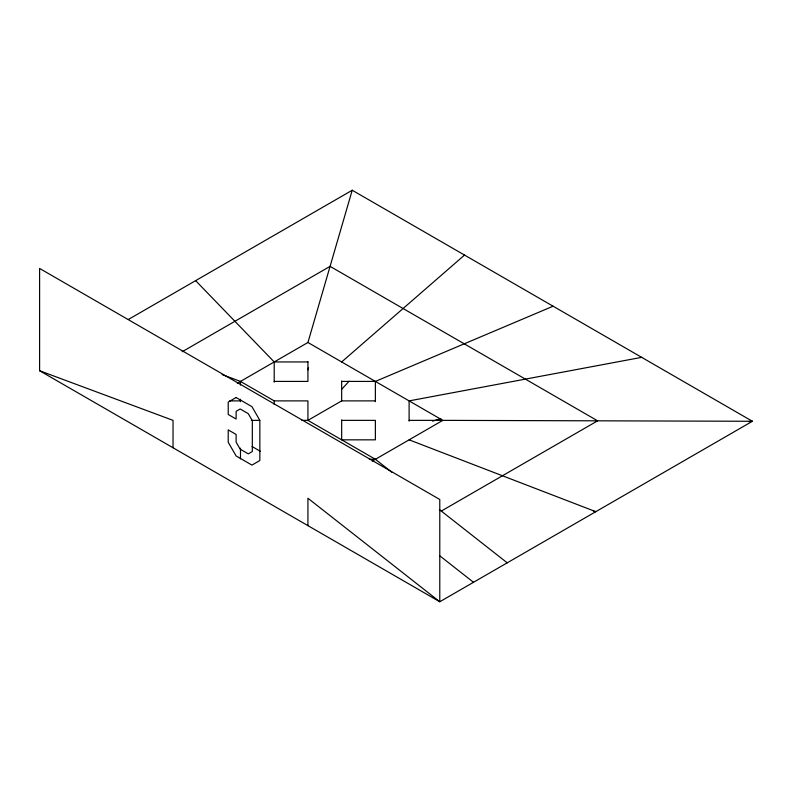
<?xml version="1.0" encoding="UTF-8"?>
<svg xmlns="http://www.w3.org/2000/svg" width="792" height="792" viewBox="0 0 792 792"><rect width="100%" height="100%" fill="white"/><g stroke="black" fill="none" stroke-linecap="round" stroke-linejoin="round"><path stroke-width="1.19" d="M307.93 369.874L308.524 367.478M237.323 383.249L307.93 342.481L352.222 190.238L752.4 421.275L439.778 601.762L39.6 370.725L39.6 268.438L439.778 499.485L439.778 601.762L307.93 498.247L307.93 525.641M341.659 389.347L349.123 381.18M341.659 361.954L464.528 255.073M128.393 319.463L352.222 190.238M182.2 351.727L330.076 266.36L597.613 420.819L441.302 511.068M375.378 400.891L341.659 400.891L307.93 420.364L301.91 420.364M372.22 461.132L442.827 420.364L752.4 421.275L748.717 421.591M341.659 381.417L375.378 381.417L553.103 306.207M432.6 421.126L440.817 418.612M641.678 357.35L409.108 400.891L409.108 421.146M195.624 280.645L274.21 361.954L307.93 361.954M274.21 381.417L307.93 381.417L307.93 361.538M229.64 400.891L240.481 400.891M222.077 374.576L240.481 381.417L274.21 400.891L307.93 400.891L307.93 420.364L375.378 459.301L391.862 472.24M251.321 420.364L259.756 420.364M341.659 420.364L375.378 420.364L375.378 439.837L341.659 439.837L341.659 419.948M409.108 420.364L442.827 420.364L307.93 342.481M369.359 459.301L375.378 459.301M593.416 511.117L595.812 511.682L409.108 439.837M39.6 370.725L173.032 420.364L173.032 447.757M252.074 446.53L260.509 451.39M439.362 509.543L507.227 562.825M439.57 555.657L473.507 582.298M375.378 381.417L375.378 401.673M341.659 381.011L341.659 400.891M274.21 361.954L274.21 382.199M274.21 400.891L274.21 404.544M240.481 381.417L240.481 385.07M240.481 399.287L240.481 401.673M240.481 448.173L240.481 458.895M236.125 397.515L228.215 402.088L228.215 414.473L236.125 419.037L236.125 411.325L240.174 408.989L248.272 413.672L252.331 420.691L252.331 451.509L248.272 453.856L240.174 449.173L236.125 442.154L236.125 434.452L228.215 429.878L228.215 442.263L236.125 455.964L251.935 465.102L259.845 460.528L259.845 420.354L251.935 406.652L236.125 397.515"/></g></svg>
